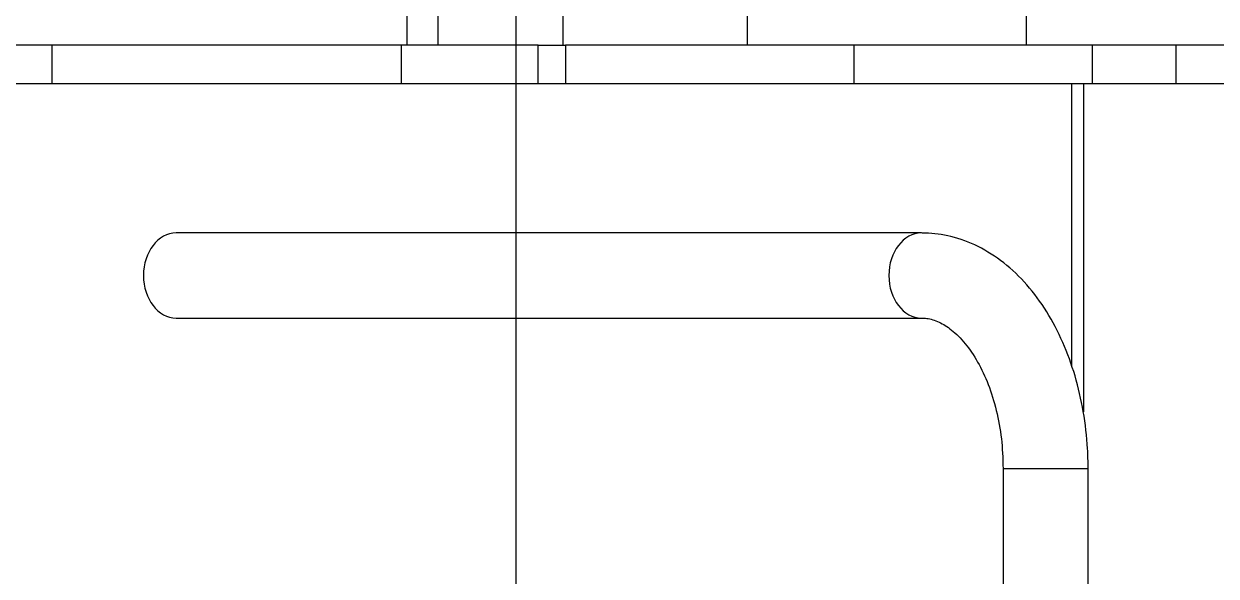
# Model space of a CAD drawing. Extents: x -681219 to -550379, y -242630 to -158199.
# Drawn here: x -603288 to -602979.5, y -228894.7 to -228751.9 of the extents above; entities that cross this region are included whole.
import ezdxf

# ---------------------------------------------------------------- set-up
doc = ezdxf.new("R2010")
doc.units = 0
doc.header["$LTSCALE"] = 1000
doc.linetypes.add('DASHED2', pattern=[9.525, 6.35, -3.175])
doc.layers.get('0').update_dxf_attribs({"linetype": 'CONTINUOUS'})
doc.layers.add('interface', color=251, linetype='DASHED2')

# ---------------------------------------------------------------- blocks, each defined once
blk = doc.blocks.new('CYPJ15001B0001XY_A_CYPJ1000_V_1')
at = {"color": 0, "linetype": 'ByBlock', "lineweight": -2}
for p, q in [((715, 719), (715, 781)), ((725, 719), (725, 781)), ((715, 628.65), (715, 719)), ((725, 719), (715, 719)), ((725, 628.65), (725, 719)), ((654.4, 686.87), (654.4, 494.03)), ((676.4, 494.03), (676.4, 686.87)), ((725, 628.65), (715, 628.65)), ((715, 593.14), (715, 628.65)), ((725, 593.14), (725, 628.65)), ((825, 627.15), (725, 627.15)), ((825, 619.12), (725, 619.12)), ((715, 593.14), (725, 593.14)), ((715, 586.1), (715, 593.14)), ((725, 593.14), (725, 586.1)), ((769.2, 586.79), (725, 586.79)), ((715, 511.5), (715, 586.1)), ((725, 586.1), (715, 586.1)), ((725, 511.5), (725, 586.1)), ((725, 539), (1009, 539)), ((715, 449.88), (715, 511.5)), ((725, 511.5), (715, 511.5)), ((725, 449.88), (725, 511.5)), ((615.4, 472.89), (565.4, 472.89)), ((615.4, 450.89), (615.4, 472.89)), ((775, 466.96), (725, 466.96)), ((715, 455.19), (641.91, 455.19)), ((565.4, 450.89), (615.4, 450.89)), ((715, 452.13), (630.11, 452.13)), ((715, 428.17), (715, 449.88)), ((725, 449.88), (715, 449.88)), ((725, 428.17), (725, 449.88)), ((715, 282.29), (715, 428.17)), ((725, 428.17), (715, 428.17)), ((725, -428.47), (725, 428.17))]:
    blk.add_line(p, q, dxfattribs=at)
for centre, end_param in [((665.4, 686.87), 6.283185), ((665.4, 494.03), 6.28263)]:
    blk.add_ellipse(centre, major_axis=(-11, 0), ratio=0.766044, start_param=3.141593, end_param=end_param, dxfattribs=at)
for points, knots in [([(654.4, 494.03), (654.38, 493.53), (654.31, 492.16), (653.56, 489.59), (651.47, 486.19), (648.04, 482.7), (643.21, 479.41), (637.33, 476.63), (630.62, 474.54), (623.07, 473.16), (618.26, 472.97), (615.4, 472.89)], [0, 0, 0, 0, 0.057252, 0.182371, 0.295671, 0.416945, 0.53336, 0.64892, 0.764692, 0.881147, 1, 1, 1, 1]), ([(615.4, 450.89), (617.31, 450.92), (621.96, 451.01), (630.31, 451.98), (639.51, 454.12), (648.25, 457.3), (656.2, 461.47), (663.16, 466.6), (668.87, 472.56), (673.11, 479.22), (675.65, 486.04), (676.36, 491.22), (676.39, 493.64), (676.4, 494.03)], [0, 0, 0, 0, 0.056301, 0.160688, 0.265496, 0.370863, 0.476924, 0.583542, 0.689766, 0.794131, 0.895241, 0.985332, 1, 1, 1, 1])]:
    blk.add_open_spline(points, degree=3, knots=knots, dxfattribs=at)
at = {"layer": 'interface', "ltscale": 10.848644}
blk.add_line((774.94, 599), (-775, 598.94), dxfattribs=at)

msp = doc.modelspace()

# ---------------------------------------------------------------- block references
at = {"color": 4, "rotation": 89.99999999999999}
msp.add_blockref('CYPJ15001B0001XY_A_CYPJ1000_V_1', (-602561.7373, -229482.3646), dxfattribs=at)

doc.saveas('drawing.dxf')
